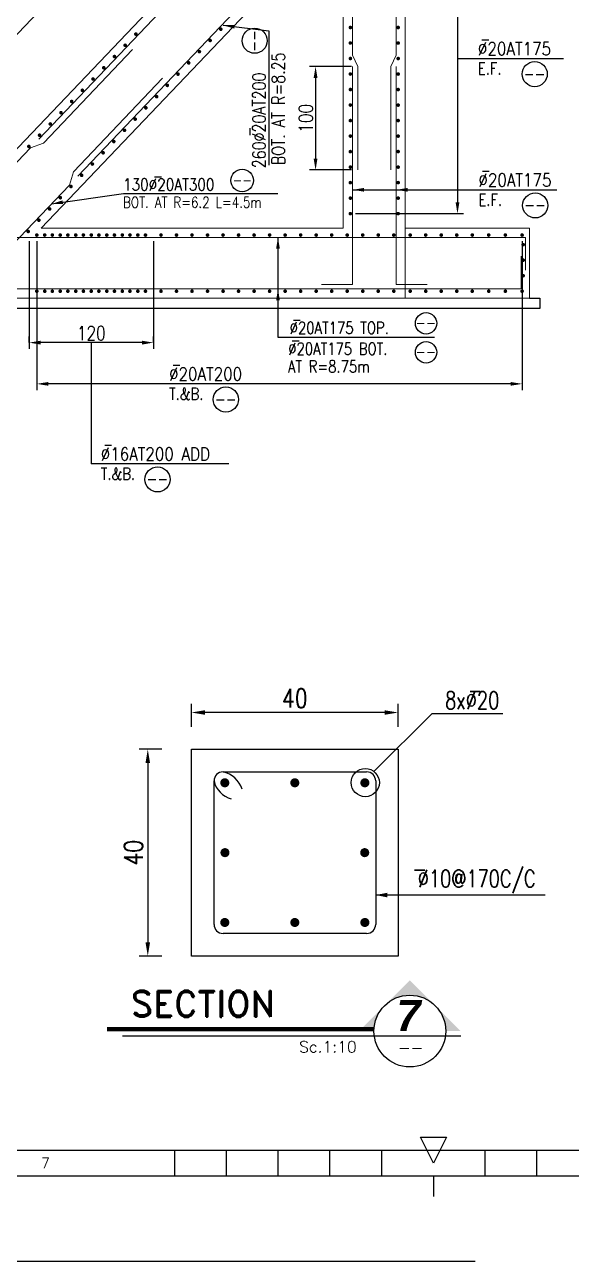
# Model space of a CAD drawing. Extents: x 0 to 9506, y 0 to 789.
# Drawn here: x 9480.72 to 9486, y 759.1 to 771.06 of the extents above; entities that cross this region are included whole.
import ezdxf
from ezdxf.enums import TextEntityAlignment as Align

# ---------------------------------------------------------------- set-up
doc = ezdxf.new("R2010")
doc.units = 0
doc.header["$LTSCALE"] = 3
doc.header["$MEASUREMENT"] = 0
doc.linetypes.add('CENTER', pattern=[2, 1.25, -0.25, 0.25, -0.25])
doc.layers.get('0').update_dxf_attribs({"linetype": 'CONTINUOUS'})
doc.layers.get('DEFPOINTS').update_dxf_attribs({"linetype": 'CONTINUOUS'})
for name, color, linetype in [('1', 1, 'CONTINUOUS'), ('1WALL', 3, 'CONTINUOUS'), ('ARM.', 5, 'CONTINUOUS'), ('COL.', 2, 'CONTINUOUS'), ('DIM', 7, 'CONTINUOUS'), ('ELV.', 3, 'CONTINUOUS'), ('FON.', 2, 'CONTINUOUS'), ('FORM', 3, 'CONTINUOUS'), ('JAROO', 1, 'CONTINUOUS'), ('KD', 3, 'CONTINUOUS'), ('p', 11, 'CONTINUOUS'), ('SEC.', 5, 'CONTINUOUS')]:
    doc.layers.add(name, color=color, linetype=linetype)
doc.styles.add('ROMAND', font='romand')
doc.styles.add('ROMANS', font='ROMANS.shx', dxfattribs={"width": 0.8})
doc.styles.get("Standard").update_dxf_attribs({"font": 'romans.shx'})
doc.styles.add('TX', font='TXT.shx')
doc.styles.add('undermaps', font='arialbi.ttf', dxfattribs={"height": 25})
doc.dimstyles.new('100 GHA', dxfattribs={"dimtxt": 0.135, "dimasz": 0.11, "dimexe": 0.06, "dimexo": 0.06, "dimgap": 0.025, "dimtad": 1, "dimdec": 0, "dimlfac": 100, "dimzin": 0, "dimdsep": 46, "dimtxsty": 'ROMANS', "dimcen": 0.5, "dimclrd": 1, "dimclre": 1, "dimclrt": 2, "dimadec": 0, "dimazin": 0, "dimtfac": 1, "dimtdec": 0, "dimtmove": 2, "dimatfit": 3, "dimfxl": 0.15, "dimtolj": 1, "dimtzin": 0, "dimlwd": -1, "dimlwe": -1, "dimarcsym": 0})

# ---------------------------------------------------------------- blocks, each defined once
blk = doc.blocks.new('*D25')
at = {"layer": '1WALL', "color": 1, "transparency": 16777216}
for p, q in [((9483.815, 772.369), (9482.805, 773.328)), ((9479.302, 769.554), (9482.773, 773.207)), ((9480.192, 768.557), (9479.183, 769.516))]:
    blk.add_line(p, q, dxfattribs=at)
for points in [[(9482.76, 773.22), (9482.786, 773.195), (9482.849, 773.287)], [(9479.288, 769.567), (9479.315, 769.542), (9479.226, 769.475)]]:
    blk.add_solid(points, dxfattribs=at)
at = {"layer": 'DEFPOINTS', "color": 0, "transparency": 16777216}
for p in [(9482.849, 773.287), (9483.858, 772.328), (9480.235, 768.516)]:
    blk.add_point(p, dxfattribs=at)
blk = doc.blocks.new('*D26')
at = {"layer": '1WALL', "color": 1, "transparency": 16777216}
for p, q in [((9480.837, 768.965), (9480.837, 767.526)), ((9485.527, 768.965), (9485.527, 767.526)), ((9485.417, 767.586), (9480.947, 767.586))]:
    blk.add_line(p, q, dxfattribs=at)
for points in [[(9480.947, 767.604), (9480.947, 767.568), (9480.837, 767.586)], [(9485.417, 767.604), (9485.417, 767.568), (9485.527, 767.586)]]:
    blk.add_solid(points, dxfattribs=at)
at = {"layer": 'DEFPOINTS', "color": 0, "transparency": 16777216}
for p in [(9480.837, 769.025), (9485.527, 769.025), (9480.837, 767.586)]:
    blk.add_point(p, dxfattribs=at)
blk = doc.blocks.new('*D27')
at = {"layer": '1WALL', "color": 1, "transparency": 16777216}
for p, q in [((9483.927, 772.232), (9484.962, 772.232)), ((9484.902, 772.122), (9484.902, 769.342)), ((9483.918, 769.232), (9484.962, 769.232))]:
    blk.add_line(p, q, dxfattribs=at)
for points in [[(9484.884, 772.122), (9484.921, 772.122), (9484.902, 772.232)], [(9484.884, 769.342), (9484.921, 769.342), (9484.902, 769.232)]]:
    blk.add_solid(points, dxfattribs=at)
at = {"layer": 'DEFPOINTS', "color": 0, "transparency": 16777216}
for p in [(9483.867, 772.232), (9483.858, 769.232), (9484.902, 769.232)]:
    blk.add_point(p, dxfattribs=at)
at = {"layer": '1WALL', "color": 2, "transparency": 16777216, "insert": (9484.81, 770.732), "char_height": 0.135, "attachment_point": 5, "rotation": 90, "style": 'ROMANS'}
blk.add_mtext('\\A1;    ', dxfattribs=at)
blk = doc.blocks.new('*D32')
at = {"layer": '1WALL', "color": 1, "transparency": 16777216}
for p, q in [((9483.878, 770.654), (9483.471, 770.654)), ((9483.531, 770.544), (9483.531, 769.764)), ((9483.878, 769.654), (9483.471, 769.654))]:
    blk.add_line(p, q, dxfattribs=at)
for points in [[(9483.512, 770.544), (9483.549, 770.544), (9483.531, 770.654)], [(9483.512, 769.764), (9483.549, 769.764), (9483.531, 769.654)]]:
    blk.add_solid(points, dxfattribs=at)
at = {"layer": 'DEFPOINTS', "color": 0, "transparency": 16777216}
for p in [(9483.938, 770.654), (9483.531, 769.654), (9483.938, 769.654)]:
    blk.add_point(p, dxfattribs=at)
at = {"layer": '1WALL', "color": 2, "transparency": 16777216, "insert": (9483.438, 770.154), "char_height": 0.135, "attachment_point": 5, "rotation": 90, "style": 'ROMANS'}
blk.add_mtext('\\A1;100', dxfattribs=at)
blk = doc.blocks.new('*D22')
at = {"layer": '1WALL', "color": 1, "transparency": 16777216}
for p, q in [((9480.763, 768.965), (9480.763, 767.925)), ((9481.963, 768.965), (9481.963, 767.925)), ((9481.853, 767.985), (9480.873, 767.985))]:
    blk.add_line(p, q, dxfattribs=at)
for points in [[(9480.873, 768.003), (9480.873, 767.966), (9480.763, 767.985)], [(9481.853, 768.003), (9481.853, 767.966), (9481.963, 767.985)]]:
    blk.add_solid(points, dxfattribs=at)
at = {"layer": 'DEFPOINTS', "color": 0, "transparency": 16777216}
for p in [(9480.763, 769.025), (9481.963, 769.025), (9480.763, 767.985)]:
    blk.add_point(p, dxfattribs=at)
at = {"layer": '1WALL', "color": 2, "transparency": 16777216, "insert": (9481.363, 768.077), "char_height": 0.135, "attachment_point": 5, "style": 'ROMANS'}
blk.add_mtext('\\A1;  ', dxfattribs=at)
blk = doc.blocks.new('*D23')
at = {"layer": '1WALL', "color": 1, "transparency": 16777216}
for p, q in [((9480.763, 767.985), (9480.763, 768.045)), ((9481.963, 767.985), (9481.963, 768.045)), ((9481.853, 767.985), (9480.873, 767.985))]:
    blk.add_line(p, q, dxfattribs=at)
for points in [[(9480.873, 768.003), (9480.873, 767.966), (9480.763, 767.985)], [(9481.853, 768.003), (9481.853, 767.966), (9481.963, 767.985)]]:
    blk.add_solid(points, dxfattribs=at)
at = {"layer": 'DEFPOINTS', "color": 0, "transparency": 16777216}
for p in [(9480.763, 767.985), (9480.763, 767.925), (9481.963, 767.925)]:
    blk.add_point(p, dxfattribs=at)
at = {"layer": '1WALL', "color": 2, "transparency": 16777216, "insert": (9481.363, 768.077), "char_height": 0.135, "attachment_point": 5, "style": 'ROMANS'}
blk.add_mtext('\\A1;120', dxfattribs=at)
blk = doc.blocks.new('*D122')
at = {"layer": 'DEFPOINTS', "color": 0, "ltscale": 50, "transparency": 16777216}
for p in [(9482.13, 764.053), (9481.909, 762.053), (9482.13, 762.053)]:
    blk.add_point(p, dxfattribs=at)
at = {"layer": 'DIM', "color": 1, "ltscale": 50, "transparency": 16777216}
for p, q in [((9482.046, 764.053), (9481.825, 764.053)), ((9481.909, 763.921), (9481.909, 762.185)), ((9482.046, 762.053), (9481.825, 762.053))]:
    blk.add_line(p, q, dxfattribs=at)
for points in [[(9481.887, 763.921), (9481.931, 763.921), (9481.909, 764.053)], [(9481.887, 762.185), (9481.931, 762.185), (9481.909, 762.053)]]:
    blk.add_solid(points, dxfattribs=at)
at = {"layer": 'DIM', "color": 2, "ltscale": 50, "transparency": 16777216, "insert": (9481.771, 763.053), "char_height": 0.18, "attachment_point": 5, "rotation": 90, "style": 'ROMANS'}
blk.add_mtext('\\A1;40', dxfattribs=at)
blk = doc.blocks.new('*D123')
at = {"layer": 'DEFPOINTS', "color": 0, "ltscale": 50, "transparency": 16777216}
for p in [(9482.33, 764.408), (9482.33, 764.187), (9484.33, 764.187)]:
    blk.add_point(p, dxfattribs=at)
at = {"layer": 'DIM', "color": 1, "ltscale": 50, "transparency": 16777216}
for p, q in [((9482.33, 764.271), (9482.33, 764.492)), ((9484.198, 764.408), (9482.462, 764.408)), ((9484.33, 764.271), (9484.33, 764.492))]:
    blk.add_line(p, q, dxfattribs=at)
for points in [[(9482.462, 764.43), (9482.462, 764.386), (9482.33, 764.408)], [(9484.198, 764.43), (9484.198, 764.386), (9484.33, 764.408)]]:
    blk.add_solid(points, dxfattribs=at)
at = {"layer": 'DIM', "color": 2, "ltscale": 50, "transparency": 16777216, "insert": (9483.33, 764.546), "char_height": 0.18, "attachment_point": 5, "style": 'ROMANS'}
blk.add_mtext('\\A1;40', dxfattribs=at)
blk = doc.blocks.new('KD')
at = {"layer": 'KD', "color": 6}
for p, q in [((29.252, -41.872), (29.62, -41.872)), ((29.436, -42.24), (29.252, -41.872)), ((29.62, -41.872), (29.436, -42.24)), ((25.756, -42.424), (25.756, -42.056)), ((26.492, -42.424), (26.492, -42.056)), ((27.228, -42.424), (27.228, -42.056)), ((27.964, -42.424), (27.964, -42.056)), ((28.7, -42.424), (28.7, -42.056)), ((30.172, -42.424), (30.172, -42.056)), ((30.908, -42.424), (30.908, -42.056)), ((25.756, -42.424), (33.115, -42.424)), ((29.436, -42.424), (29.436, -42.719))]:
    blk.add_line(p, q, dxfattribs=at)
at = {"layer": 'KD', "color": 5}
blk.add_line((0.368, -42.056), (58.503, -42.056), dxfattribs=at)
at = {"layer": 'KD', "color": 3}
blk.add_line((0, -42.424), (58.871, -42.424), dxfattribs=at)
at = {"layer": 'KD', "color": 8, "linetype": 'CENTER', "ltscale": 2}
blk.add_lwpolyline([(-1.472, -43.638), (60.343, -43.638), (60.343, 0), (-1.472, 0)], close=True, dxfattribs=at)
at = {"layer": 'DIM'}
for tag, p in [('1:', (57.553, -41.661)), ('--', (55.888, -41.627)), ('--', (56.775, -41.661))]:
    blk.add_attdef(tag, p, '', height=0.147, dxfattribs=at)
at = {"layer": 'KD', "color": 6, "style": 'TX'}
blk.add_text('7', height=0.147, dxfattribs=at).set_placement((23.917, -42.24), align=Align.MIDDLE)

msp = doc.modelspace()

# ---------------------------------------------------------------- hatches: boundary and pattern name
at = {"layer": 'FON.'}
h = msp.add_hatch(color=7, dxfattribs=at)
h.paths.add_polyline_path([(9484.4421, 761.8187), (9484.1966, 761.5731, -0.4142136), (9484.6876, 761.5731)])
h.paths.add_polyline_path([(9484.1966, 761.5731), (9483.951, 761.3276), (9484.0949, 761.3276, -0.1989124)])
h.paths.add_polyline_path([(9484.6876, 761.5731, -0.1989124), (9484.7893, 761.3276), (9484.9332, 761.3276)])

# ---------------------------------------------------------------- linework, layer by layer
at = {"color": 1}
for p in [(9481.3629, 767.9847), (9482.6912, 766.8129)]:
    msp.add_line(p, (9481.3629, 766.8129), dxfattribs=at)
at = {"color": 1, "const_width": 0.0175}
for points in [[(9481.7853, 770.9674, 1), (9481.8027, 770.9694, 1)], [(9482.6141, 771.0068, -1), (9482.6152, 771.0243, -1)], [(9483.8666, 771.0406, 1), (9483.8677, 771.0232, 1)], [(9484.3296, 771.0406, -1), (9484.3285, 771.0232, -1)], [(9481.6819, 770.8588, 1), (9481.6993, 770.8607, 1)], [(9482.5107, 770.8982, -1), (9482.5118, 770.9157, -1)], [(9483.8666, 770.8906, 1), (9483.8677, 770.8732, 1)], [(9484.3296, 770.8906, -1), (9484.3285, 770.8732, -1)], [(9481.5784, 770.7501, 1), (9481.5958, 770.7521, 1)], [(9482.4073, 770.7895, -1), (9482.4084, 770.807, -1)], [(9483.8666, 770.7406, 1), (9483.8677, 770.7232, 1)], [(9484.3296, 770.7406, -1), (9484.3285, 770.7232, -1)], [(9481.475, 770.6415, 1), (9481.4924, 770.6434, 1)], [(9482.3039, 770.6809, -1), (9482.305, 770.6984, -1)], [(9481.3716, 770.5328, 1), (9481.389, 770.5348, 1)], [(9482.2005, 770.5722, -1), (9482.2016, 770.5897, -1)], [(9483.8666, 770.5906, 1), (9483.8677, 770.5732, 1)], [(9484.3296, 770.5906, -1), (9484.3285, 770.5732, -1)], [(9481.2682, 770.4242, 1), (9481.2856, 770.4261, 1)], [(9482.097, 770.4636, -1), (9482.0982, 770.481, -1)], [(9483.8666, 770.4406, 1), (9483.8677, 770.4232, 1)], [(9484.3296, 770.4406, -1), (9484.3285, 770.4232, -1)], [(9481.1648, 770.3155, 1), (9481.1822, 770.3175, 1)], [(9481.8902, 770.2463, -1), (9481.8913, 770.2637, -1)], [(9481.9936, 770.3549, -1), (9481.9948, 770.3724, -1)], [(9483.8666, 770.2906, 1), (9483.8677, 770.2732, 1)], [(9484.3296, 770.2906, -1), (9484.3285, 770.2732, -1)], [(9481.0614, 770.2068, 1), (9481.0788, 770.2088, 1)], [(9481.7868, 770.1376, -1), (9481.7879, 770.1551, -1)], [(9483.8666, 770.1406, 1), (9483.8677, 770.1232, 1)], [(9484.3296, 770.1406, -1), (9484.3285, 770.1232, -1)], [(9480.958, 770.0982, 1), (9480.9753, 770.1002, 1)], [(9481.6834, 770.029, -1), (9481.6845, 770.0464, -1)], [(9480.8545, 769.9895, 1), (9480.8719, 769.9915, 1)], [(9481.58, 769.9203, -1), (9481.5811, 769.9378, -1)], [(9483.8666, 769.9906, 1), (9483.8677, 769.9732, 1)], [(9484.3296, 769.9906, -1), (9484.3285, 769.9732, -1)], [(9480.7511, 769.8809, 1), (9480.7685, 769.8829, 1)], [(9481.4766, 769.8117, -1), (9481.4777, 769.8291, -1)], [(9483.8666, 769.8232, -1), (9483.8677, 769.8406, -1)], [(9484.3296, 769.8232, 1), (9484.3285, 769.8406, 1)], [(9481.3731, 769.703, -1), (9481.3743, 769.7205, -1)], [(9483.8666, 769.6732, -1), (9483.8677, 769.6906, -1)], [(9484.3296, 769.6732, 1), (9484.3285, 769.6906, 1)], [(9481.2697, 769.5944, -1), (9481.2708, 769.6118, -1)], [(9483.8666, 769.5232, -1), (9483.8677, 769.5406, -1)], [(9484.3296, 769.5232, 1), (9484.3285, 769.5406, 1)], [(9481.1663, 769.4857, -1), (9481.1674, 769.5032, -1)], [(9481.0629, 769.3771, -1), (9481.064, 769.3945, -1)], [(9483.8666, 769.3732, -1), (9483.8677, 769.3906, -1)], [(9484.3296, 769.3732, 1), (9484.3285, 769.3906, 1)], [(9480.9595, 769.2684, -1), (9480.9606, 769.2859, -1)], [(9483.8666, 769.2232, -1), (9483.8677, 769.2406, -1)], [(9484.3296, 769.2232, 1), (9484.3285, 769.2406, 1)], [(9480.7526, 769.0511, -1), (9480.7538, 769.0686, -1)], [(9480.8561, 769.1598, -1), (9480.8572, 769.1772, -1)], [(9480.8561, 769.1598, -1), (9480.8572, 769.1772, -1)], [(9480.836, 769.0337, 1), (9480.8372, 769.0162, 1)], [(9480.836, 769.0337, 1), (9480.8372, 769.0162, 1)], [(9480.9124, 769.0337, 1), (9480.9135, 769.0162, 1)], [(9480.986, 769.0337, 1), (9480.9872, 769.0162, 1)], [(9480.986, 769.0337, 1), (9480.9872, 769.0162, 1)], [(9481.0624, 769.0337, 1), (9481.0635, 769.0162, 1)], [(9481.136, 769.0337, 1), (9481.1372, 769.0162, 1)], [(9481.136, 769.0337, 1), (9481.1372, 769.0162, 1)], [(9481.2124, 769.0337, 1), (9481.2135, 769.0162, 1)], [(9481.286, 769.0337, 1), (9481.2872, 769.0162, 1)], [(9481.286, 769.0337, 1), (9481.2872, 769.0162, 1)], [(9481.3624, 769.0337, 1), (9481.3635, 769.0162, 1)], [(9481.436, 769.0337, 1), (9481.4372, 769.0162, 1)], [(9481.436, 769.0337, 1), (9481.4372, 769.0162, 1)], [(9481.5135, 769.0337, -1), (9481.5124, 769.0162, -1)], [(9481.5872, 769.0337, -1), (9481.586, 769.0162, -1)], [(9481.5872, 769.0337, -1), (9481.586, 769.0162, -1)], [(9481.6635, 769.0337, -1), (9481.6624, 769.0162, -1)], [(9481.7372, 769.0337, -1), (9481.736, 769.0162, -1)], [(9481.7372, 769.0337, -1), (9481.736, 769.0162, -1)], [(9481.8135, 769.0337, -1), (9481.8124, 769.0162, -1)], [(9481.8872, 769.0337, -1), (9481.886, 769.0162, -1)], [(9481.8872, 769.0337, -1), (9481.886, 769.0162, -1)], [(9482.0372, 769.0337, -1), (9482.036, 769.0162, -1)], [(9482.1872, 769.0337, -1), (9482.186, 769.0162, -1)], [(9482.3372, 769.0337, -1), (9482.336, 769.0162, -1)], [(9482.4872, 769.0337, -1), (9482.486, 769.0162, -1)], [(9482.6372, 769.0337, -1), (9482.636, 769.0162, -1)], [(9482.786, 769.0337, 1), (9482.7872, 769.0162, 1)], [(9482.936, 769.0337, 1), (9482.9372, 769.0162, 1)], [(9483.086, 769.0337, 1), (9483.0872, 769.0162, 1)], [(9483.236, 769.0337, 1), (9483.2372, 769.0162, 1)], [(9483.386, 769.0337, 1), (9483.3872, 769.0162, 1)], [(9483.536, 769.0337, 1), (9483.5372, 769.0162, 1)], [(9483.686, 769.0337, 1), (9483.6872, 769.0162, 1)], [(9483.8372, 769.0337, -1), (9483.836, 769.0162, -1)], [(9483.9872, 769.0337, -1), (9483.986, 769.0162, -1)], [(9484.1372, 769.0337, -1), (9484.136, 769.0162, -1)], [(9484.2872, 769.0337, -1), (9484.286, 769.0162, -1)], [(9484.4448, 769.0337, 1), (9484.4459, 769.0162, 1)], [(9484.5948, 769.0337, 1), (9484.5959, 769.0162, 1)], [(9484.7448, 769.0337, 1), (9484.7459, 769.0162, 1)], [(9484.8959, 769.0337, -1), (9484.8948, 769.0162, -1)], [(9485.0459, 769.0337, -1), (9485.0448, 769.0162, -1)], [(9485.2047, 769.0337, -1), (9485.2035, 769.0162, -1)], [(9485.3645, 769.0337, 1), (9485.3656, 769.0162, 1)], [(9485.5262, 769.0337, 1), (9485.5273, 769.0162, 1)], [(9485.5381, 768.9232, 1), (9485.537, 768.9406, 1)], [(9485.5381, 768.7732, 1), (9485.537, 768.7906, 1)], [(9485.5381, 768.6232, 1), (9485.537, 768.6406, 1)], [(9480.836, 768.4732, -1), (9480.8372, 768.4906, -1)], [(9480.836, 768.4732, -1), (9480.8372, 768.4906, -1)], [(9480.9124, 768.4732, -1), (9480.9135, 768.4906, -1)], [(9480.986, 768.4732, -1), (9480.9872, 768.4906, -1)], [(9480.986, 768.4732, -1), (9480.9872, 768.4906, -1)], [(9481.0624, 768.4732, -1), (9481.0635, 768.4906, -1)], [(9481.136, 768.4732, -1), (9481.1372, 768.4906, -1)], [(9481.136, 768.4732, -1), (9481.1372, 768.4906, -1)], [(9481.2124, 768.4732, -1), (9481.2135, 768.4906, -1)], [(9481.286, 768.4732, -1), (9481.2872, 768.4906, -1)], [(9481.286, 768.4732, -1), (9481.2872, 768.4906, -1)], [(9481.3624, 768.4732, -1), (9481.3635, 768.4906, -1)], [(9481.436, 768.4732, -1), (9481.4372, 768.4906, -1)], [(9481.436, 768.4732, -1), (9481.4372, 768.4906, -1)], [(9481.5135, 768.4732, 1), (9481.5124, 768.4906, 1)], [(9481.5872, 768.4732, 1), (9481.586, 768.4906, 1)], [(9481.5872, 768.4732, 1), (9481.586, 768.4906, 1)], [(9481.6635, 768.4732, 1), (9481.6624, 768.4906, 1)], [(9481.7372, 768.4732, 1), (9481.736, 768.4906, 1)], [(9481.7372, 768.4732, 1), (9481.736, 768.4906, 1)], [(9481.8135, 768.4732, 1), (9481.8124, 768.4906, 1)], [(9481.8872, 768.4732, 1), (9481.886, 768.4906, 1)], [(9481.8872, 768.4732, 1), (9481.886, 768.4906, 1)], [(9482.0372, 768.4732, 1), (9482.036, 768.4906, 1)], [(9482.1872, 768.4732, 1), (9482.186, 768.4906, 1)], [(9482.3372, 768.4732, 1), (9482.336, 768.4906, 1)], [(9482.4872, 768.4732, 1), (9482.486, 768.4906, 1)], [(9482.6372, 768.4732, 1), (9482.636, 768.4906, 1)], [(9482.786, 768.4732, -1), (9482.7872, 768.4906, -1)], [(9482.936, 768.4732, -1), (9482.9372, 768.4906, -1)], [(9483.086, 768.4732, -1), (9483.0872, 768.4906, -1)], [(9483.236, 768.4732, -1), (9483.2372, 768.4906, -1)], [(9483.386, 768.4732, -1), (9483.3872, 768.4906, -1)], [(9483.536, 768.4732, -1), (9483.5372, 768.4906, -1)], [(9483.686, 768.4732, -1), (9483.6872, 768.4906, -1)], [(9483.8372, 768.4732, 1), (9483.836, 768.4906, 1)], [(9483.9872, 768.4732, 1), (9483.986, 768.4906, 1)], [(9484.1372, 768.4732, 1), (9484.136, 768.4906, 1)], [(9484.2872, 768.4732, 1), (9484.286, 768.4906, 1)], [(9484.4448, 768.4732, -1), (9484.4459, 768.4906, -1)], [(9484.5948, 768.4732, -1), (9484.5959, 768.4906, -1)], [(9484.7448, 768.4732, -1), (9484.7459, 768.4906, -1)], [(9484.8959, 768.4732, 1), (9484.8948, 768.4906, 1)], [(9485.0459, 768.4732, 1), (9485.0448, 768.4906, 1)], [(9485.2047, 768.4732, 1), (9485.2035, 768.4906, 1)], [(9485.3645, 768.4732, -1), (9485.3656, 768.4906, -1)], [(9485.5262, 768.4732, -1), (9485.5273, 768.4906, -1)]]:
    msp.add_lwpolyline(points, format="xyb", close=True, dxfattribs=at)
at = {"color": 1}
for centre, radius in [((9482.9421, 770.9039), 0.1215), ((9485.649, 770.5813), 0.1215), ((9482.8208, 769.5524), 0.1094), ((9485.6537, 769.3115), 0.1215), ((9484.5985, 768.1714), 0.1033), ((9484.5985, 767.891), 0.1033), ((9482.6637, 767.4352), 0.1215), ((9482.0035, 766.662), 0.1215)]:
    msp.add_circle(centre, radius, dxfattribs=at)
at = {"layer": '1', "color": 1}
for p, q in [((9485.5981, 768.414), (9485.6981, 768.414)), ((9485.6981, 768.414), (9485.6981, 768.314)), ((9485.6981, 768.314), (9480.2766, 768.314))]:
    msp.add_line(p, q, dxfattribs=at)
at = {"layer": '1WALL', "color": 1}
msp.add_line((9484.9023, 770.7322), (9485.9263, 770.7322), dxfattribs=at)
at = {"layer": 'ARM.', "color": 4}
for p, q in [((9482.6366, 763.8341), (9484.0241, 763.8341)), ((9482.5491, 762.3591), (9482.5491, 763.7466)), ((9484.1116, 763.7466), (9484.1116, 762.3591)), ((9484.0241, 762.2716), (9482.6366, 762.2716))]:
    msp.add_line(p, q, dxfattribs=at)
at = {"layer": 'ARM.', "color": 6, "const_width": 0.0438}
for points in [[(9482.6537, 763.7501, 1), (9482.6537, 763.7063, 1)], [(9483.3303, 763.7501, 1), (9483.3303, 763.7063, 1)], [(9484.007, 763.7501, -1), (9484.007, 763.7063, -1)], [(9482.6332, 763.0529, 1), (9482.677, 763.0529, 1)], [(9484.0275, 763.0529, -1), (9483.9837, 763.0529, -1)], [(9482.6537, 762.3557, -1), (9482.6537, 762.3995, -1)], [(9483.3303, 762.3557, -1), (9483.3303, 762.3995, -1)], [(9484.007, 762.3557, 1), (9484.007, 762.3995, 1)]]:
    msp.add_lwpolyline(points, format="xyb", close=True, dxfattribs=at)
at = {"layer": 'ARM.', "color": 4}
for centre, radius, start, end in [((9482.6366, 763.7466), 0.0875, 90, 180), ((9482.5816, 763.5896), 0.2506, 18.07783, 77.33914), ((9484.0241, 763.7466), 0.0875, 0, 90), ((9482.7739, 763.7965), 0.2302, 192.49552, 255.14068), ((9482.6366, 762.3591), 0.0875, 180, 270), ((9484.0241, 762.3591), 0.0875, 270, 0)]:
    msp.add_arc(centre, radius, start, end, dxfattribs=at)
at = {"layer": 'COL.', "ltscale": 15}
msp.add_lwpolyline([(9482.3303, 764.0529), (9484.3303, 764.0529), (9484.3303, 762.0529), (9482.3303, 762.0529)], close=True, dxfattribs=at)
at = {"layer": 'FON.', "color": 1}
msp.add_line((9484.9332, 761.2776), (9481.6644, 761.2776), dxfattribs=at)
at = {"layer": 'FON.', "color": 7, "const_width": 0.04}
msp.add_lwpolyline([(9484.0949, 761.3464), (9481.5144, 761.3464)], dxfattribs=at)
at = {"layer": 'FON.', "color": 1}
msp.add_circle((9484.4421, 761.3276), 0.3472, dxfattribs=at)
at = {"layer": 'FORM', "color": 2}
for p, q in [((9485.1392, 770.9121), (9485.2053, 770.9121)), ((9482.9001, 769.9914), (9482.9001, 770.0574)), ((9481.9751, 769.5893), (9482.0411, 769.5893)), ((9485.1439, 769.6422), (9485.21, 769.6422)), ((9483.3162, 768.2014), (9483.3823, 768.2014)), ((9483.3045, 768.0023), (9483.3706, 768.0023)), ((9482.1539, 767.7659), (9482.22, 767.7659)), ((9481.4937, 766.9928), (9481.5598, 766.9928))]:
    msp.add_line(p, q, dxfattribs=at)
at = {"layer": 'JAROO', "color": 1, "linetype": 'ByBlock', "ltscale": 50}
msp.add_line((9485.7511, 762.643), (9484.1116, 762.643), dxfattribs=at)
msp.add_lwpolyline([(9484.0946, 763.8376), (9484.6587, 764.3983), (9485.3394, 764.3983)], dxfattribs=at)
msp.add_circle((9484.0112, 763.7302), 0.136, dxfattribs=at)
at = {"layer": 'JAROO', "color": 1, "linetype": 'ByBlock'}
msp.add_solid([(9484.2235, 762.665), (9484.2235, 762.621), (9484.1116, 762.643)], dxfattribs=at)
at = {"layer": 'p', "color": 2, "lineweight": 20}
for p, q in [((9484.3981, 780.5064), (9484.3981, 768.414)), ((9483.7981, 773.1741), (9475.6981, 764.664)), ((9483.7981, 772.1588), (9480.8799, 769.0928)), ((9483.7981, 772.1588), (9483.7981, 769.0928)), ((9483.7981, 769.0928), (9480.8799, 769.0928)), ((9484.3981, 769.0928), (9485.5981, 769.0928)), ((9485.5981, 768.414), (9485.5981, 769.0928)), ((9484.3981, 768.414), (9480.2338, 768.414)), ((9485.5981, 768.414), (9480.2338, 768.414))]:
    msp.add_line(p, q, dxfattribs=at)
at = {"layer": 'p', "color": 4, "lineweight": 20}
for p, q in [((9483.8881, 774.6541), (9483.8881, 770.7629)), ((9484.3081, 774.6541), (9484.3081, 770.7629)), ((9484.2181, 773.4848), (9480.8571, 769.9537)), ((9484.2181, 772.7306), (9481.2338, 769.5952)), ((9481.7624, 770.8178), (9480.9006, 769.9123)), ((9483.9381, 770.654), (9483.8881, 770.7629)), ((9484.2581, 770.654), (9484.3081, 770.7629)), ((9483.8881, 770.654), (9483.8881, 768.548)), ((9483.9381, 770.654), (9483.9381, 769.654)), ((9484.2581, 770.654), (9484.2581, 769.654)), ((9484.3081, 770.654), (9484.3081, 768.548)), ((9482.0521, 770.542), (9481.1903, 769.6365)), ((9480.9006, 769.9123), (9480.7744, 769.8668)), ((9480.7744, 769.8668), (9478.8095, 767.8024)), ((9481.1903, 769.6365), (9481.1511, 769.5083)), ((9481.1511, 769.5083), (9476.583, 764.709)), ((9485.5581, 769.0028), (9480.0154, 769.0028)), ((9485.5581, 769.0028), (9485.5581, 768.6844)), ((9485.5181, 768.8223), (9485.5181, 768.5039)), ((9485.5181, 768.504), (9479.6025, 768.504)), ((9483.8881, 768.548), (9483.5881, 768.548)), ((9484.6081, 768.548), (9484.3081, 768.548))]:
    msp.add_line(p, q, dxfattribs=at)

# ---------------------------------------------------------------- block references
at = {"layer": 'DIM', "xscale": 0.6794467363194333, "yscale": 0.6794467363194333, "zscale": 0.6794467363194333}
msp.add_blockref('KD', (9464.6701, 788.7518), dxfattribs=at)

# ---------------------------------------------------------------- texts
at = {"layer": 'ELV.', "color": 2, "style": 'ROMANS', "width": 0.75}
for s, p in [('8x%%C20', (9485.0446, 764.5259)), ('-', (9485.073, 764.6218)), ('-', (9484.537, 762.8949)), ('%%C10@170C/C', (9485.0879, 762.7901))]:
    msp.add_text(s, height=0.168, dxfattribs=at).set_placement(p, align=Align.MIDDLE)
at = {"layer": 'FON.', "color": 4, "lineweight": 13, "style": 'ROMAND'}
msp.add_text('SECTION', height=0.25, dxfattribs=at).set_placement((9482.4416, 761.5915), align=Align.MIDDLE)
at = {"layer": 'FON.', "color": 3, "style": 'undermaps'}
msp.add_text('7', height=0.3, dxfattribs=at).set_placement((9484.4296, 761.4796), align=Align.MIDDLE)
at = {"layer": 'FON.', "color": 1, "style": 'ROMANS'}
msp.add_text('Sc.1:10', height=0.11, dxfattribs=at).set_placement((9483.3713, 761.1202))
at = {"layer": 'FORM', "color": 2, "style": 'ROMANS', "width": 0.8}
for height, rotation, p in [(0.117, 90.00143, (9482.9946, 770.9021)), (0.117, 0.00143, (9485.6472, 770.5288)), (0.1053, 0.00143, (9482.8226, 769.5052)), (0.117, 0.00143, (9485.652, 769.259)), (0.11, 0.00143, (9484.5968, 768.1213)), (0.11, 0.00143, (9484.5968, 767.8416)), (0.117, 0.00143, (9482.662, 767.3827)), (0.117, 0.00143, (9482.0018, 766.6096))]:
    msp.add_text('--', height=height, rotation=rotation, dxfattribs=at).set_placement(p, align=Align.CENTER)
at = {"layer": 'FORM', "color": 2, "style": 'ROMANS'}
for s, height, rotation, width, p in [('%%C20AT175', 0.126, 0.00143, 0.85, (9485.0996, 770.7639)), ('BOT. AT R=8.25  ', 0.126, 90.00143, 0.8, (9483.2344, 769.7012)), ('E.F.', 0.117, 0.00143, 0.8, (9485.0996, 770.5777)), ('260%%C20AT200', 0.126, 90.00143, 0.8, (9483.0483, 769.6714)), ('130%%C20AT300 ', 0.1134, 0.00143, 0.85, (9481.6696, 769.4569)), ('%%C20AT175', 0.126, 0.00143, 0.85, (9485.1043, 769.494)), ('BOT. AT R=6.2 L=4.5m  ', 0.1053, 0.00143, 0.8, (9481.6696, 769.2893)), ('E.F.', 0.117, 0.00143, 0.8, (9485.1043, 769.3078)), ('%%C20AT175 TOP.', 0.117, 0.00143, 0.8, (9483.2804, 768.0694)), ('%%C20AT175 BOT.', 0.117, 0.00143, 0.8, (9483.2665, 767.8665)), ('AT R=8.75m  ', 0.117, 0.00143, 0.8, (9483.2635, 767.6962)), ('%%C20AT200', 0.126, 0.00143, 0.85, (9482.1143, 767.6178)), ('T.&B.', 0.117, 0.00143, 0.8, (9482.1143, 767.4316)), ('%%C16AT200 ADD', 0.126, 0.00143, 0.85, (9481.4541, 766.8446)), ('T.&B.', 0.117, 0.00143, 0.8, (9481.4541, 766.6584))]:
    msp.add_text(s, height=height, rotation=rotation, dxfattribs=dict(at, width=width)).set_placement(p)
at = {"layer": 'SEC.', "color": 1, "style": 'ROMANS'}
msp.add_text('--', height=0.11, dxfattribs=at).set_placement((9484.3274, 761.1115))

# ---------------------------------------------------------------- dimensions: what is measured, and where the dimension line sits
at = {"layer": '1WALL'}
dim = msp.add_aligned_dim(p1=(9480.2351, 768.5156), p2=(9483.858, 772.328), distance=1.3921, text=' ', dimstyle='100 GHA', dxfattribs=at)
dim.commit()
dim.dimension.update_dxf_attribs({"geometry": '*D25', "text_midpoint": (9481.0375, 771.3808)})
for base, p1, p2, angle, text, picture, middle in [((9484.9023, 769.2325), (9483.8671, 772.2319), (9483.8584, 769.2325), 90, '    ', '*D27', (9484.8098, 770.7322)), ((9480.7629, 767.9847), (9481.9629, 769.0249), (9480.7629, 769.0249), 180, '  ', '*D22', (9481.3629, 768.0772))]:
    dim = msp.add_linear_dim(base=base, p1=p1, p2=p2, angle=angle, text=text, dimstyle='100 GHA', dxfattribs=at)
    dim.commit()
    dim.dimension.update_dxf_attribs({"geometry": picture, "text_midpoint": middle})
dim = msp.add_linear_dim(base=(9483.5305, 769.654), p1=(9483.9381, 770.654), p2=(9483.9381, 769.654), angle=90, dimstyle='100 GHA', dxfattribs=at)
dim.commit()
dim.dimension.update_dxf_attribs({"geometry": '*D32', "text_midpoint": (9483.438, 770.154)})
dim = msp.add_linear_dim(base=(9480.8366, 767.5861), p1=(9485.5267, 769.0249), p2=(9480.8366, 769.0249), angle=180, text=' ', dimstyle='100 GHA', dxfattribs=at)
dim.commit()
dim.dimension.update_dxf_attribs({"geometry": '*D26', "text_midpoint": (9483.1817, 767.6874), "dimtype": 160})
dim = msp.add_linear_dim(base=(9480.7629, 767.9847), p1=(9481.9629, 767.9247), p2=(9480.7629, 767.9247), angle=180, dimstyle='100 GHA', override={"dimfxl": 0.5, "dimfxlon": 1}, dxfattribs=at)
dim.commit()
dim.dimension.update_dxf_attribs({"geometry": '*D23', "text_midpoint": (9481.3629, 768.0772)})
at = {"layer": 'DIM', "ltscale": 50}
for base, p1, p2, angle, picture, middle in [((9482.3303, 764.4084), (9484.3303, 764.1873), (9482.3303, 764.1873), 180, '*D123', (9483.3303, 764.5464)), ((9481.9092, 762.0529), (9482.1303, 764.0529), (9482.1303, 762.0529), 270, '*D122', (9481.7712, 763.0529))]:
    dim = msp.add_linear_dim(base=base, p1=p1, p2=p2, angle=angle, text='40', dimstyle='100 GHA', override={"dimscale": 1.2, "dimtxt": 0.15, "dimexe": 0.07, "dimexo": 0.07, "dimgap": 0.04, "dimzin": 12, "dimadec": 1, "dimazin": 3, "dimfxl": 0.5}, dxfattribs=at)
    dim.commit()
    dim.dimension.update_dxf_attribs({"geometry": picture, "text_midpoint": middle})

# ---------------------------------------------------------------- leaders
at = {"layer": '1WALL'}
for points, override in [([(9482.6379, 771.0535), (9483.08, 770.9983), (9483.08, 769.7)], {"dimgap": 0.025, "dimtad": 0}), ([(9483.89, 769.4623), (9485.8613, 769.4623)], {"dimgap": 0.025, "dimtad": 0}), ([(9484.31, 769.4623), (9485.8613, 769.4623)], {"dimgap": 0.025, "dimtad": 0}), ([(9480.9795, 769.3264), (9481.6751, 769.4283), (9483.1664, 769.4283)], {"dimgap": 0.025, "dimtad": 0}), ([(9483.1674, 769.0019), (9483.1674, 768.2479)], {"dimgap": 0.05, "dimtad": 0}), ([(9483.1674, 768.5039), (9483.1674, 768.0377), (9484.6789, 768.0377)], {"dimgap": 0.025, "dimtad": 0})]:
    msp.add_leader(points, dimstyle='100 GHA', override=override, dxfattribs=at)

doc.saveas('drawing.dxf')
